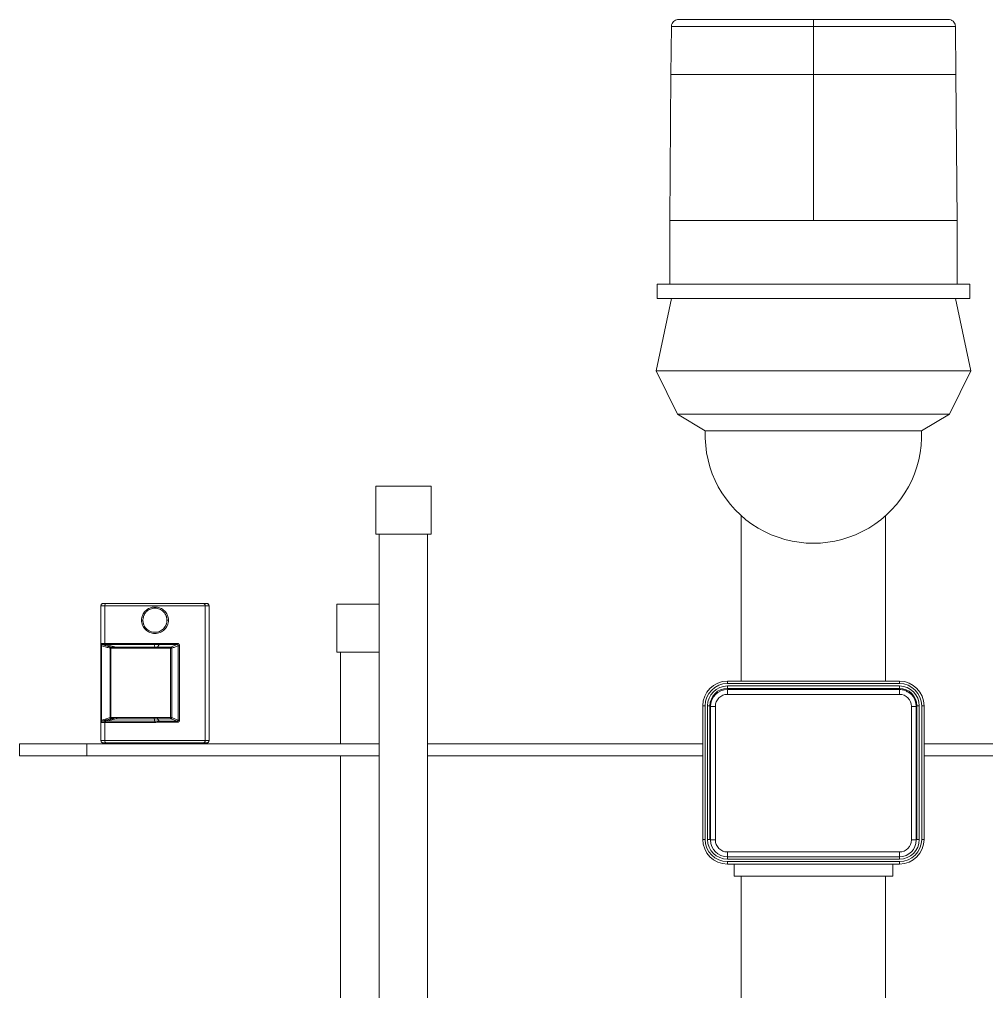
# Model space of a CAD drawing. Header units: millimetres. Extents: x 744 to 5705, y 930 to 4879.
# Drawn here: x 4649.2 to 5051.1, y 4475.2 to 4879.2 of the extents above; entities that cross this region are included whole.
import ezdxf

# ---------------------------------------------------------------- set-up
doc = ezdxf.new("R2010")
doc.units = ezdxf.units.MM
doc.header["$MEASUREMENT"] = 0

msp = doc.modelspace()

# ---------------------------------------------------------------- linework, layer by layer
at = {"color": 7, "linetype": 'Continuous', "lineweight": 15, "true_color": 0xffffff}
for p, q in [((4979.15, 4879.19), (4923.13, 4879.19)), ((4923.13, 4879.19), (4979.15, 4879.19)), ((4979.15, 4879.19), (4979.15, 4876.22)), ((5035.18, 4879.19), (4979.15, 4879.19)), ((4979.15, 4879.19), (4979.15, 4876.22)), ((4920.13, 4876.22), (4919.95, 4856.34)), ((4920.13, 4876.22), (4979.15, 4876.22)), ((5038.18, 4876.22), (4979.15, 4876.22)), ((4979.15, 4876.22), (4979.15, 4856.34)), ((5038.36, 4856.34), (5038.18, 4876.22)), ((4919.95, 4856.34), (4919.4, 4795.69)), ((4979.15, 4856.34), (4919.95, 4856.34)), ((4979.15, 4856.34), (5038.36, 4856.34)), ((4979.15, 4795.69), (4979.15, 4856.34)), ((5038.9, 4795.69), (5038.36, 4856.34)), ((4919.4, 4795.69), (4919.4, 4769.19)), ((4919.4, 4795.69), (4979.15, 4795.69)), ((4979.15, 4795.69), (5038.9, 4795.69)), ((5038.9, 4769.19), (5038.9, 4795.69)), ((4914.15, 4769.19), (4914.15, 4763.19)), ((4914.15, 4769.19), (5044.15, 4769.19)), ((5044.15, 4763.19), (5044.15, 4769.19)), ((4920.15, 4763.19), (4913.8, 4733.19)), ((4914.15, 4763.19), (5044.15, 4763.19)), ((5044.5, 4733.19), (5038.15, 4763.19)), ((4913.8, 4733.19), (4922.65, 4715.19)), ((4913.8, 4733.19), (5044.5, 4733.19)), ((5035.65, 4715.19), (5044.5, 4733.19)), ((4922.65, 4715.19), (4934.19, 4708.19)), ((4922.65, 4715.19), (5035.65, 4715.19)), ((5024.12, 4708.19), (5035.65, 4715.19)), ((4934.19, 4708.19), (5024.12, 4708.19)), ((4797.22, 4685.28), (4797.22, 4665.28)), ((4808.72, 4685.28), (4797.22, 4685.28)), ((4820.22, 4685.28), (4808.72, 4685.28)), ((4820.22, 4665.28), (4820.22, 4685.28)), ((4949.15, 4672.95), (4949.15, 4604.19)), ((5009.15, 4604.19), (5009.15, 4672.95)), ((4797.22, 4665.28), (4808.72, 4665.28)), ((4798.72, 4665.28), (4798.72, 4167.29)), ((4808.72, 4665.28), (4820.22, 4665.28)), ((4818.72, 4167.29), (4818.72, 4665.28)), ((4682.98, 4619.84), (4682.98, 4635.49)), ((4683.98, 4636.49), (4685.47, 4636.49)), ((4684.63, 4635.49), (4726.32, 4635.49)), ((4684.63, 4619.85), (4684.63, 4635.49)), ((4685.47, 4636.49), (4725.49, 4636.49)), ((4725.49, 4636.49), (4726.98, 4636.49)), ((4726.32, 4635.49), (4726.32, 4579.49)), ((4727.77, 4635.49), (4727.98, 4635.49)), ((4727.98, 4635.49), (4727.98, 4579.49)), ((4781.09, 4636.21), (4781.09, 4616.21)), ((4792.59, 4636.21), (4781.09, 4636.21)), ((4798.72, 4636.21), (4792.59, 4636.21)), ((4711.09, 4629.49), (4710.48, 4629.49)), ((4682.98, 4619.83), (4682.98, 4619.84)), ((4682.98, 4618.89), (4682.98, 4619.66)), ((4682.98, 4588.02), (4682.98, 4618.89)), ((4682.98, 4618.89), (4683.31, 4618.89)), ((4683.31, 4588.02), (4683.31, 4618.89)), ((4683.35, 4619.36), (4687.14, 4618.36)), ((4687.75, 4618.36), (4683.54, 4619.36)), ((4689.41, 4618.35), (4685.03, 4619.37)), ((4705.45, 4619.36), (4705.19, 4618.34)), ((4707.21, 4619.36), (4706.52, 4618.35)), ((4715.09, 4618.88), (4715.68, 4618.88)), ((4715.09, 4618.88), (4715.09, 4588.03)), ((4715.68, 4618.88), (4715.68, 4588.03)), ((4686.89, 4589.02), (4686.89, 4617.89)), ((4687.19, 4589.02), (4687.19, 4617.89)), ((4687.19, 4617.89), (4687.19, 4589.02)), ((4711.98, 4617.87), (4711.98, 4589.04)), ((4711.98, 4589.04), (4711.98, 4617.87)), ((4712.49, 4617.87), (4712.49, 4589.04)), ((4781.09, 4616.21), (4792.59, 4616.21)), ((4782.59, 4616.21), (4782.59, 4578.19)), ((4792.59, 4616.21), (4798.72, 4616.21)), ((4943.4, 4604.19), (4943.4, 4603.19)), ((4943.4, 4604.19), (5014.9, 4604.19)), ((4943.4, 4603.19), (5014.9, 4603.19)), ((4943.4, 4602.19), (4943.4, 4601.19)), ((5014.9, 4602.19), (4943.4, 4602.19)), ((5014.9, 4604.19), (5014.9, 4603.19)), ((5014.9, 4601.19), (5014.9, 4602.19)), ((5014.9, 4601.19), (4943.4, 4601.19)), ((4943.4, 4598.69), (4943.4, 4600.69)), ((4943.4, 4600.69), (5014.9, 4600.69)), ((4943.4, 4598.69), (5014.9, 4598.69)), ((4953.24, 4600.69), (4968.95, 4600.69)), ((5014.9, 4598.69), (5014.9, 4600.69)), ((4933.15, 4538.44), (4933.15, 4593.94)), ((4933.15, 4593.94), (4934.15, 4593.94)), ((4934.15, 4538.44), (4934.15, 4593.94)), ((4935.15, 4593.94), (4935.15, 4538.44)), ((4936.15, 4593.94), (4935.15, 4593.94)), ((4936.15, 4593.94), (4936.15, 4538.44)), ((4938.4, 4593.69), (4936.4, 4593.69)), ((4936.4, 4538.19), (4936.4, 4593.69)), ((4938.4, 4538.19), (4938.4, 4593.69)), ((5021.9, 4593.69), (5019.9, 4593.69)), ((5019.9, 4593.69), (5019.9, 4538.19)), ((5021.9, 4593.69), (5021.9, 4538.19)), ((5022.15, 4593.94), (5023.15, 4593.94)), ((5022.15, 4538.44), (5022.15, 4593.94)), ((5023.15, 4538.44), (5023.15, 4593.94)), ((5024.15, 4593.94), (5024.15, 4538.44)), ((5025.15, 4593.94), (5024.15, 4593.94)), ((5025.15, 4593.94), (5025.15, 4538.44)), ((4682.98, 4587.25), (4682.98, 4588.02)), ((4683.31, 4588.02), (4682.98, 4588.02)), ((4682.98, 4587.07), (4682.98, 4587.08)), ((4682.98, 4579.49), (4682.98, 4587.07)), ((4687.14, 4588.55), (4683.35, 4587.55)), ((4687.75, 4588.56), (4683.54, 4587.55)), ((4684.63, 4579.49), (4684.63, 4587.06)), ((4685.03, 4587.55), (4689.41, 4588.57)), ((4687.89, 4588.56), (4687.75, 4588.56)), ((4705.45, 4587.55), (4705.19, 4588.57)), ((4707.21, 4587.55), (4706.52, 4588.57)), ((4715.68, 4588.03), (4715.09, 4588.03)), ((4649.15, 4578.19), (4649.15, 4573.19)), ((4649.15, 4578.19), (4677.15, 4578.19)), ((4677.15, 4578.19), (4677.15, 4573.19)), ((4677.15, 4578.19), (4798.72, 4578.19)), ((4682.98, 4579.49), (4683.19, 4579.49)), ((4685.47, 4578.49), (4683.98, 4578.49)), ((4726.32, 4579.49), (4684.63, 4579.49)), ((4725.49, 4578.49), (4685.47, 4578.49)), ((4726.98, 4578.49), (4725.49, 4578.49)), ((4818.72, 4578.19), (4933.15, 4578.19)), ((5025.15, 4578.19), (5281.15, 4578.19)), ((4649.15, 4573.19), (4677.15, 4573.19)), ((4677.15, 4573.19), (4798.72, 4573.19)), ((4782.59, 4573.19), (4782.59, 4118.28)), ((4818.72, 4573.19), (4933.15, 4573.19)), ((5025.15, 4573.19), (5281.15, 4573.19)), ((4933.15, 4538.44), (4934.15, 4538.44)), ((4936.15, 4538.44), (4935.15, 4538.44)), ((4938.4, 4538.19), (4936.4, 4538.19)), ((5019.9, 4538.19), (5021.9, 4538.19)), ((5022.15, 4538.44), (5023.15, 4538.44)), ((5025.15, 4538.44), (5024.15, 4538.44)), ((4943.4, 4533.19), (4943.4, 4531.19)), ((5014.9, 4533.19), (4943.4, 4533.19)), ((5014.9, 4533.19), (5014.9, 4531.19)), ((4943.4, 4531.19), (4943.4, 4530.19)), ((5014.9, 4531.19), (4943.4, 4531.19)), ((4943.4, 4530.19), (5014.9, 4530.19)), ((4943.4, 4529.19), (4943.4, 4528.19)), ((5014.9, 4529.19), (4943.4, 4529.19)), ((5014.9, 4531.19), (5014.9, 4530.19)), ((5014.9, 4528.19), (5014.9, 4529.19)), ((5014.9, 4528.19), (4943.4, 4528.19)), ((4946.15, 4528.19), (4946.15, 4523.19)), ((5012.15, 4523.19), (5012.15, 4528.19)), ((4946.15, 4523.19), (5012.15, 4523.19)), ((4949.15, 4523.19), (4949.15, 4171.18)), ((5009.15, 4171.82), (5009.15, 4523.19))]:
    msp.add_line(p, q, dxfattribs=at)
at = {"color": 8, "linetype": 'Continuous', "lineweight": 15, "true_color": 0x808080}
for p, q in [((4726.32, 4635.49), (4727.77, 4635.49)), ((4683.19, 4579.49), (4684.63, 4579.49))]:
    msp.add_line(p, q, dxfattribs=at)
at = {"color": 7, "linetype": 'Continuous', "lineweight": 15, "true_color": 0xffffff}
for points in [[(4683.98, 4636.49), (4683.78, 4636.47), (4683.62, 4636.42)], [(4726.98, 4636.49), (4727.17, 4636.47), (4727.34, 4636.42)], [(4712.49, 4617.87), (4712.44, 4617.87), (4712.39, 4617.87), (4712.33, 4617.87), (4712.26, 4617.87), (4712.19, 4617.87), (4712.12, 4617.87), (4712.05, 4617.87), (4711.98, 4617.87)], [(4711.98, 4589.04), (4712.05, 4589.04), (4712.12, 4589.04), (4712.19, 4589.04), (4712.26, 4589.04), (4712.33, 4589.04), (4712.39, 4589.04), (4712.44, 4589.04), (4712.49, 4589.04)], [(4683.98, 4578.49), (4683.78, 4578.51), (4683.62, 4578.55)], [(4727.34, 4578.55), (4727.17, 4578.51), (4726.98, 4578.49)]]:
    msp.add_lwpolyline(points, dxfattribs=at)
for centre, radius, start, end in [((4979.15, 4706.49), 45, 177.835, 2.165), ((4683.98, 4635.49), 1, 131.1998, 180), ((4685.56, 4635.56), 0.929, 95.6175, 184.6861), ((4725.4, 4635.56), 0.929, 355.3139, 84.3825), ((4726.98, 4635.49), 1, 0, 48.8002), ((4683.67, 4619.85), 0.499, 179.6704, 255.4816), ((4686.97, 4617.9), 0.495, 358.3908, 69.6692), ((4689.21, 4617.9), 0.492, 355.8401, 65.8664), ((4701.67, 4617.94), 3.55, 358.6782, 6.5254), ((4912.97, 4619.64), 207.52, 179.9421, 180.0761), ((4775.3, 4618.03), 68.78, 179.7369, 180.1409), ((4704.37, 4619.76), 2.87, 351.9528, 1.6599), ((4943.4, 4593.94), 10.25, 90, 180), ((4943.4, 4593.94), 9.25, 90, 180), ((4943.4, 4593.94), 8.25, 90, 180), ((5014.9, 4593.94), 10.25, 0, 90), ((5014.9, 4593.94), 9.25, 0, 90), ((5014.9, 4593.94), 8.25, 0, 90), ((4943.4, 4593.94), 7.25, 90, 180), ((4943.4, 4593.69), 7, 90, 180), ((4943.4, 4593.69), 5, 90, 180), ((5014.9, 4593.94), 7.25, 0, 90), ((5014.9, 4593.69), 7, 0, 90), ((5014.9, 4593.69), 5, 360, 90), ((4683.67, 4587.07), 0.499, 104.5182, 180.3298), ((4686.97, 4589.02), 0.495, 290.3308, 1.6092), ((4689.21, 4589.02), 0.492, 294.1336, 4.1599), ((4701.67, 4588.97), 3.55, 353.4746, 1.3218), ((4912.97, 4587.27), 207.52, 179.9239, 180.0579), ((4775.3, 4588.88), 68.78, 179.8591, 180.2631), ((4704.37, 4587.15), 2.87, 358.3401, 8.0472), ((4683.98, 4579.49), 1, 180, 228.8002), ((4685.56, 4579.41), 0.929, 175.3139, 264.3825), ((4725.4, 4579.41), 0.929, 275.6175, 4.6861), ((4726.98, 4579.49), 1, 310.4123, 0), ((4943.4, 4538.44), 10.25, 180, 270), ((4943.4, 4538.44), 9.25, 180, 270), ((4943.4, 4538.44), 8.25, 180, 270), ((4943.4, 4538.19), 7, 180, 270), ((4943.4, 4538.19), 5, 180, 270), ((5014.9, 4538.44), 9.25, 270, 0), ((5014.9, 4538.44), 10.25, 270, 0), ((5014.9, 4538.44), 8.25, 270, 0), ((5014.9, 4538.19), 5, 270, 0), ((5014.9, 4538.19), 7, 270, 0)]:
    msp.add_arc(centre, radius, start, end, dxfattribs=at)
for points, knots in [([(4923.13, 4879.19), (4922.83, 4879.17), (4922.21, 4879.12), (4921.35, 4878.68), (4920.62, 4877.95), (4920.18, 4877.08), (4920.17, 4876.46), (4920.16, 4876.22)], [0, 0, 0, 0, 0.1904541, 0.3957208, 0.6064234, 0.8465365, 1, 1, 1, 1]), ([(4979.15, 4879.19), (4981.43, 4879.19), (4986.06, 4879.19), (4992.99, 4879.19), (4999.33, 4879.19), (5004.97, 4879.19), (5009.9, 4879.19), (5014.54, 4879.19), (5018.84, 4879.19), (5022.72, 4879.19), (5026.11, 4879.19), (5028.99, 4879.19), (5031.55, 4879.19), (5033.62, 4879.19), (5034.83, 4879.19), (5035.32, 4879.19), (5035.18, 4879.19), (5035.18, 4879.19)], [0, 0, 0, 0, 0.077631, 0.157663, 0.23995, 0.304274, 0.368605, 0.434298, 0.499997, 0.56569, 0.631389, 0.695714, 0.760044, 0.842325, 0.922362, 0.999994, 1, 1, 1, 1]), ([(5038.15, 4876.26), (5038.15, 4876.43), (5038.15, 4876.92), (5037.83, 4877.69), (5037.2, 4878.5), (5036.27, 4879.08), (5035.53, 4879.16), (5035.18, 4879.19)], [0, 0, 0, 0, 0.111163, 0.313771, 0.525628, 0.772057, 1, 1, 1, 1]), ([(4683.62, 4636.42), (4683.53, 4636.37), (4683.34, 4636.28), (4683.15, 4636.04), (4683.06, 4635.77), (4683.08, 4635.58), (4683.09, 4635.49)], [0, 0, 0, 0, 0.247971, 0.501148, 0.753529, 1, 1, 1, 1]), ([(4711.09, 4629.49), (4711.09, 4630.22), (4710.94, 4630.94), (4710.38, 4632.27), (4709.96, 4632.88), (4708.93, 4633.89), (4708.31, 4634.3), (4706.95, 4634.85), (4706.22, 4634.99), (4704.74, 4634.99), (4704, 4634.85), (4702.65, 4634.3), (4702.03, 4633.89), (4700.99, 4632.88), (4700.58, 4632.27), (4700.01, 4630.94), (4699.87, 4630.22), (4699.87, 4629.49)], [0, 0, 0, 0, 0.125, 0.125, 0.25, 0.25, 0.375, 0.375, 0.5, 0.5, 0.625, 0.625, 0.75, 0.75, 0.875, 0.875, 1, 1, 1, 1]), ([(4710.48, 4629.49), (4710.48, 4629.56), (4710.48, 4629.7), (4710.46, 4629.91), (4710.44, 4630.12), (4710.41, 4630.34), (4710.37, 4630.55), (4710.31, 4630.77), (4710.25, 4630.98), (4710.18, 4631.2), (4710.07, 4631.48), (4709.9, 4631.85), (4709.66, 4632.25), (4709.37, 4632.65), (4708.93, 4633.14), (4708.28, 4633.68), (4707.4, 4634.15), (4706.45, 4634.43), (4705.48, 4634.52), (4704.5, 4634.43), (4703.56, 4634.15), (4702.68, 4633.68), (4702.02, 4633.14), (4701.59, 4632.65), (4701.3, 4632.25), (4701.06, 4631.85), (4700.86, 4631.43), (4700.71, 4631.03), (4700.61, 4630.64), (4700.53, 4630.25), (4700.49, 4629.87), (4700.48, 4629.62), (4700.48, 4629.49)], [0, 0, 0, 0, 0.013157, 0.026495, 0.040016, 0.053721, 0.067612, 0.08169, 0.095956, 0.110412, 0.125058, 0.15468, 0.18761, 0.213306, 0.250183, 0.312682, 0.375157, 0.439291, 0.500014, 0.560708, 0.62487, 0.687343, 0.749843, 0.786439, 0.812418, 0.845445, 0.874966, 0.901155, 0.926745, 0.951744, 0.976159, 1, 1, 1, 1]), ([(4727.87, 4635.49), (4727.88, 4635.58), (4727.9, 4635.77), (4727.8, 4636.04), (4727.61, 4636.28), (4727.43, 4636.37), (4727.34, 4636.42)], [0, 0, 0, 0, 0.246471, 0.498852, 0.752029, 1, 1, 1, 1]), ([(4699.87, 4629.49), (4699.93, 4629.49), (4700, 4629.49), (4700.15, 4629.49), (4700.23, 4629.49), (4700.35, 4629.49), (4700.4, 4629.49), (4700.46, 4629.49), (4700.48, 4629.49), (4700.48, 4629.49)], [0, 0, 0, 0, 0.25, 0.25, 0.5, 0.5, 0.75, 0.75, 1, 1, 1, 1]), ([(4699.87, 4629.49), (4699.87, 4628.77), (4700.01, 4628.05), (4700.58, 4626.72), (4700.99, 4626.11), (4702.03, 4625.1), (4702.65, 4624.69), (4704, 4624.14), (4704.74, 4623.99), (4706.22, 4623.99), (4706.95, 4624.14), (4708.31, 4624.69), (4708.93, 4625.1), (4709.96, 4626.11), (4710.38, 4626.72), (4710.94, 4628.05), (4711.09, 4628.77), (4711.09, 4629.49)], [0, 0, 0, 0, 0.125, 0.125, 0.25, 0.25, 0.375, 0.375, 0.5, 0.5, 0.625, 0.625, 0.75, 0.75, 0.875, 0.875, 1, 1, 1, 1]), ([(4700.48, 4629.49), (4700.48, 4629.42), (4700.48, 4629.29), (4700.49, 4629.08), (4700.52, 4628.86), (4700.55, 4628.65), (4700.59, 4628.43), (4700.64, 4628.22), (4700.7, 4628), (4700.78, 4627.79), (4700.89, 4627.5), (4701.06, 4627.14), (4701.3, 4626.74), (4701.59, 4626.34), (4702.02, 4625.85), (4702.68, 4625.31), (4703.56, 4624.84), (4704.5, 4624.56), (4705.48, 4624.46), (4706.45, 4624.56), (4707.4, 4624.84), (4708.28, 4625.31), (4709.04, 4625.94), (4709.56, 4626.58), (4709.9, 4627.14), (4710.11, 4627.58), (4710.27, 4628.04), (4710.38, 4628.46), (4710.44, 4628.84), (4710.47, 4629.17), (4710.48, 4629.38), (4710.48, 4629.49)], [0, 0, 0, 0, 0.013171, 0.02652, 0.040049, 0.053759, 0.067652, 0.081728, 0.09599, 0.110438, 0.125074, 0.154583, 0.187624, 0.21353, 0.250203, 0.312707, 0.375187, 0.43933, 0.500051, 0.560754, 0.624916, 0.687394, 0.749898, 0.812405, 0.84544, 0.874956, 0.90689, 0.937487, 0.958466, 0.979302, 1, 1, 1, 1]), ([(4682.98, 4619.84), (4682.98, 4619.84), (4682.98, 4619.84), (4683, 4619.84), (4683.03, 4619.85), (4683.06, 4619.85), (4683.11, 4619.85), (4683.15, 4619.85), (4683.17, 4619.85)], [0, 0, 0, 0, 0.160637, 0.323686, 0.489146, 0.657019, 0.827303, 1, 1, 1, 1]), ([(4683.35, 4619.36), (4683.25, 4619.38), (4683.15, 4619.45), (4683.01, 4619.63), (4682.98, 4619.74), (4682.98, 4619.84)], [0, 0, 0, 0, 0.5, 0.5, 1, 1, 1, 1]), ([(4683.35, 4619.36), (4683.33, 4619.37), (4683.29, 4619.38), (4683.22, 4619.41), (4683.16, 4619.45), (4683.11, 4619.5), (4683.06, 4619.56), (4683.02, 4619.63), (4683, 4619.7), (4682.98, 4619.77), (4682.98, 4619.82), (4682.98, 4619.84)], [0, 0, 0, 0, 0.101759, 0.208234, 0.318656, 0.432033, 0.547195, 0.662854, 0.777691, 0.890447, 1, 1, 1, 1]), ([(4682.98, 4619.83), (4682.98, 4619.73), (4683.01, 4619.62), (4683.15, 4619.44), (4683.24, 4619.38), (4683.34, 4619.35)], [0, 0, 0, 0, 0.5, 0.5, 1, 1, 1, 1]), ([(4683.17, 4619.85), (4683.19, 4619.85), (4683.23, 4619.85), (4683.31, 4619.85), (4683.4, 4619.85), (4683.5, 4619.85), (4683.61, 4619.85), (4683.73, 4619.85), (4683.85, 4619.85), (4683.99, 4619.85), (4684.14, 4619.85), (4684.29, 4619.85), (4684.46, 4619.85), (4684.57, 4619.85), (4684.63, 4619.85)], [0, 0, 0, 0, 0.083826, 0.167563, 0.25121, 0.334767, 0.418235, 0.501613, 0.584901, 0.6681, 0.751209, 0.834229, 0.917159, 1, 1, 1, 1]), ([(4683.34, 4619.35), (4683.33, 4619.35), (4683.32, 4619.36), (4683.31, 4619.35), (4683.29, 4619.33), (4683.28, 4619.3), (4683.27, 4619.22), (4683.27, 4619.12), (4683.29, 4618.99), (4683.3, 4618.93), (4683.31, 4618.89)], [0, 0, 0, 0, 0.097423, 0.186052, 0.265163, 0.39262, 0.511131, 0.748648, 0.86795, 1, 1, 1, 1]), ([(4686.89, 4617.89), (4686.35, 4618.04), (4685.15, 4618.37), (4683.96, 4618.71), (4683.31, 4618.89)], [0, 0, 0, 0, 0.451584, 1, 1, 1, 1]), ([(4685.03, 4619.37), (4684.93, 4619.39), (4684.83, 4619.45), (4684.69, 4619.63), (4684.64, 4619.75), (4684.63, 4619.85)], [0, 0, 0, 0, 0.5, 0.5, 1, 1, 1, 1]), ([(4684.95, 4619.37), (4684.87, 4619.39), (4684.78, 4619.45), (4684.66, 4619.63), (4684.63, 4619.75), (4684.63, 4619.85)], [0, 0, 0, 0, 0.5, 0.5, 1, 1, 1, 1]), ([(4684.71, 4619.85), (4684.79, 4619.85), (4684.97, 4619.85), (4685.24, 4619.85), (4685.52, 4619.85), (4685.81, 4619.85), (4686.1, 4619.85), (4686.4, 4619.85), (4686.7, 4619.85), (4687.01, 4619.85), (4687.33, 4619.85), (4687.65, 4619.85), (4687.98, 4619.85), (4688.32, 4619.85), (4688.66, 4619.85), (4689.01, 4619.85), (4689.36, 4619.85), (4689.72, 4619.85), (4690.08, 4619.85), (4690.45, 4619.85), (4690.83, 4619.85), (4691.21, 4619.85), (4691.59, 4619.85), (4691.98, 4619.85), (4692.37, 4619.85), (4692.76, 4619.85), (4693.17, 4619.85), (4693.57, 4619.85), (4693.98, 4619.85), (4694.39, 4619.85), (4694.81, 4619.85), (4695.23, 4619.85), (4695.65, 4619.85), (4696.07, 4619.85), (4696.5, 4619.85), (4696.93, 4619.85), (4697.37, 4619.85), (4697.8, 4619.85), (4698.24, 4619.85), (4698.68, 4619.85), (4699.13, 4619.85), (4699.57, 4619.85), (4700.02, 4619.85), (4700.46, 4619.85), (4700.91, 4619.85), (4701.37, 4619.85), (4701.82, 4619.85), (4702.27, 4619.85), (4702.72, 4619.85), (4703.18, 4619.85), (4703.63, 4619.85), (4704.09, 4619.85), (4704.54, 4619.85), (4705, 4619.85), (4705.3, 4619.85), (4705.45, 4619.85)], [0, 0, 0, 0, 0.019156, 0.0383, 0.057434, 0.076556, 0.095667, 0.114768, 0.133857, 0.152935, 0.172002, 0.191058, 0.210103, 0.229137, 0.24816, 0.267172, 0.286172, 0.305162, 0.32414, 0.343108, 0.362064, 0.38101, 0.399944, 0.418867, 0.437779, 0.456681, 0.475571, 0.49445, 0.513318, 0.532174, 0.55102, 0.569855, 0.588679, 0.607491, 0.626293, 0.645083, 0.663863, 0.682631, 0.701388, 0.720134, 0.73887, 0.757594, 0.776307, 0.795009, 0.8137, 0.832379, 0.851048, 0.869706, 0.888353, 0.906988, 0.925613, 0.944226, 0.962828, 0.98142, 1, 1, 1, 1]), ([(4684.71, 4619.85), (4684.71, 4619.75), (4684.74, 4619.63), (4684.86, 4619.45), (4684.94, 4619.39), (4685.03, 4619.37)], [0, 0, 0, 0, 0.5, 0.5, 1, 1, 1, 1]), ([(4685.03, 4619.37), (4685.12, 4619.37), (4685.3, 4619.37), (4685.58, 4619.37), (4685.86, 4619.37), (4686.15, 4619.37), (4686.43, 4619.37), (4686.72, 4619.37), (4687.01, 4619.37), (4687.29, 4619.37), (4687.58, 4619.37), (4687.87, 4619.37), (4688.15, 4619.37), (4688.44, 4619.37), (4688.72, 4619.37), (4689, 4619.37), (4689.28, 4619.37), (4689.55, 4619.37), (4689.82, 4619.37), (4690.09, 4619.37), (4690.36, 4619.37), (4690.62, 4619.37), (4690.87, 4619.37), (4691.13, 4619.37), (4691.37, 4619.37), (4691.62, 4619.37), (4691.85, 4619.37), (4692.09, 4619.37), (4692.31, 4619.37), (4692.53, 4619.37), (4692.75, 4619.37), (4692.96, 4619.37), (4693.16, 4619.37), (4693.36, 4619.37), (4693.55, 4619.37), (4693.73, 4619.37), (4694.13, 4619.37), (4694.73, 4619.37), (4695.57, 4619.37), (4696.43, 4619.37), (4697.29, 4619.37), (4698.17, 4619.37), (4699.06, 4619.37), (4699.95, 4619.37), (4700.86, 4619.36), (4701.77, 4619.36), (4702.69, 4619.36), (4703.61, 4619.36), (4704.53, 4619.36), (4705.15, 4619.36), (4705.45, 4619.36)], [0, 0, 0, 0, 0.0203259, 0.0402997, 0.0599214, 0.0791911, 0.0981087, 0.1166742, 0.1348876, 0.1527489, 0.170258, 0.187415, 0.2042199, 0.2206726, 0.2367733, 0.2525219, 0.2679185, 0.2829631, 0.2976558, 0.3119966, 0.3259853, 0.3396221, 0.3529069, 0.3658398, 0.3784205, 0.3906493, 0.402526, 0.4140507, 0.4252233, 0.4360439, 0.4465124, 0.4566289, 0.4663933, 0.4758058, 0.4848662, 0.4935746, 0.5019309, 0.5402405, 0.5785508, 0.6168621, 0.6551738, 0.6934858, 0.7317978, 0.77011, 0.8084229, 0.8467369, 0.8850517, 0.9233672, 0.9616833, 1, 1, 1, 1]), ([(4687.19, 4617.89), (4687.19, 4617.91), (4687.19, 4617.95), (4687.18, 4618.01), (4687.16, 4618.07), (4687.13, 4618.13), (4687.09, 4618.2), (4687.01, 4618.3), (4686.91, 4618.34), (4686.86, 4618.36)], [0, 0, 0, 0, 0.094764, 0.192596, 0.293193, 0.396139, 0.500926, 0.714907, 1, 1, 1, 1]), ([(4686.89, 4617.89), (4686.91, 4617.99), (4686.93, 4618.11), (4686.92, 4618.29), (4686.89, 4618.35), (4686.86, 4618.36)], [0, 0, 0, 0, 0.5, 0.5, 1, 1, 1, 1]), ([(4688.06, 4617.87), (4688.06, 4617.98), (4688.03, 4618.09), (4687.92, 4618.27), (4687.84, 4618.33), (4687.75, 4618.36)], [0, 0, 0, 0, 0.5, 0.5, 1, 1, 1, 1]), ([(4687.89, 4618.35), (4687.92, 4618.35), (4688, 4618.35), (4688.21, 4618.35), (4688.54, 4618.35), (4688.96, 4618.35), (4689.26, 4618.35), (4689.41, 4618.35)], [0, 0, 0, 0, 0.054907, 0.172968, 0.448544, 0.716617, 1, 1, 1, 1]), ([(4687.89, 4618.35), (4687.97, 4618.33), (4688.06, 4618.26), (4688.17, 4618.09), (4688.2, 4617.97), (4688.2, 4617.87)], [0, 0, 0, 0, 0.5, 0.5, 1, 1, 1, 1]), ([(4689.41, 4618.35), (4689.51, 4618.35), (4689.7, 4618.34), (4690, 4618.34), (4690.31, 4618.34), (4690.62, 4618.34), (4690.94, 4618.34), (4691.27, 4618.34), (4691.61, 4618.34), (4691.95, 4618.34), (4692.3, 4618.34), (4692.75, 4618.34), (4693.47, 4618.34), (4694.5, 4618.34), (4695.57, 4618.34), (4696.51, 4618.34), (4697.31, 4618.34), (4698.16, 4618.34), (4699.03, 4618.34), (4699.9, 4618.34), (4700.78, 4618.34), (4701.66, 4618.34), (4702.54, 4618.34), (4703.43, 4618.34), (4704.31, 4618.34), (4704.9, 4618.34), (4705.19, 4618.34)], [0, 0, 0, 0, 0.024702, 0.049484, 0.07434, 0.099266, 0.124256, 0.149306, 0.174411, 0.199564, 0.224762, 0.249998, 0.294245, 0.375002, 0.45568, 0.499997, 0.551041, 0.601961, 0.652715, 0.703262, 0.753559, 0.803569, 0.853254, 0.902577, 0.951503, 1, 1, 1, 1]), ([(4706.52, 4618.35), (4706.68, 4618.35), (4707.01, 4618.35), (4707.49, 4618.35), (4707.97, 4618.35), (4708.45, 4618.35), (4708.92, 4618.35), (4709.39, 4618.35), (4709.85, 4618.35), (4710.31, 4618.35), (4710.76, 4618.35), (4711.2, 4618.35), (4711.64, 4618.35), (4711.93, 4618.35), (4712.07, 4618.35)], [0, 0, 0, 0, 0.086913, 0.173272, 0.259046, 0.344206, 0.428721, 0.512563, 0.595704, 0.678118, 0.759779, 0.840662, 0.920743, 1, 1, 1, 1]), ([(4707.21, 4619.36), (4707.37, 4619.36), (4707.67, 4619.36), (4708.13, 4619.36), (4708.59, 4619.36), (4709.05, 4619.36), (4709.51, 4619.36), (4709.96, 4619.36), (4710.41, 4619.36), (4711.04, 4619.36), (4711.83, 4619.36), (4712.78, 4619.36), (4713.72, 4619.36), (4714.33, 4619.36), (4714.64, 4619.36)], [0, 0, 0, 0, 0.06037, 0.12074, 0.18111, 0.24148, 0.301852, 0.362225, 0.4226, 0.482976, 0.612224, 0.741478, 0.870736, 1, 1, 1, 1]), ([(4707.24, 4619.85), (4707.4, 4619.85), (4707.73, 4619.85), (4708.22, 4619.85), (4708.71, 4619.85), (4709.19, 4619.85), (4709.68, 4619.85), (4710.16, 4619.85), (4710.63, 4619.85), (4711.11, 4619.84), (4711.58, 4619.84), (4712.05, 4619.84), (4712.51, 4619.84), (4712.97, 4619.84), (4713.43, 4619.84), (4713.88, 4619.84), (4714.33, 4619.84), (4714.63, 4619.84), (4714.78, 4619.84)], [0, 0, 0, 0, 0.063441, 0.126757, 0.189947, 0.253011, 0.315951, 0.378764, 0.441452, 0.504015, 0.566452, 0.628764, 0.690951, 0.753011, 0.814947, 0.876757, 0.938441, 1, 1, 1, 1]), ([(4711.98, 4617.87), (4711.98, 4617.97), (4711.99, 4618.08), (4712.02, 4618.26), (4712.05, 4618.32), (4712.07, 4618.35)], [0, 0, 0, 0, 0.5, 0.5, 1, 1, 1, 1]), ([(4712.07, 4618.35), (4712.47, 4618.51), (4713.33, 4618.84), (4714.18, 4619.18), (4714.64, 4619.36)], [0, 0, 0, 0, 0.464856, 1, 1, 1, 1]), ([(4712.07, 4618.35), (4712.12, 4618.35), (4712.16, 4618.33), (4712.26, 4618.28), (4712.3, 4618.24), (4712.38, 4618.15), (4712.42, 4618.09), (4712.47, 4617.98), (4712.48, 4617.92), (4712.49, 4617.87)], [0, 0, 0, 0, 0.25, 0.25, 0.5, 0.5, 0.75, 0.75, 1, 1, 1, 1]), ([(4715.09, 4618.88), (4714.63, 4618.7), (4713.76, 4618.36), (4712.89, 4618.03), (4712.49, 4617.87)], [0, 0, 0, 0, 0.537376, 1, 1, 1, 1]), ([(4714.78, 4619.84), (4714.78, 4619.74), (4714.76, 4619.63), (4714.71, 4619.45), (4714.67, 4619.38), (4714.64, 4619.36)], [0, 0, 0, 0, 0.5, 0.5, 1, 1, 1, 1]), ([(4715.09, 4618.88), (4715.1, 4618.91), (4715.1, 4618.95), (4715.1, 4619.02), (4715.08, 4619.09), (4715.05, 4619.17), (4714.98, 4619.26), (4714.87, 4619.33), (4714.74, 4619.36), (4714.67, 4619.36), (4714.64, 4619.36)], [0, 0, 0, 0, 0.0908322, 0.1755773, 0.253578, 0.3769123, 0.4956026, 0.7386403, 0.8608383, 1, 1, 1, 1]), ([(4714.78, 4619.84), (4714.81, 4619.84), (4714.87, 4619.84), (4714.96, 4619.83), (4715.04, 4619.8), (4715.15, 4619.76), (4715.29, 4619.69), (4715.42, 4619.57), (4715.54, 4619.42), (4715.61, 4619.28), (4715.64, 4619.16), (4715.66, 4619.07), (4715.68, 4618.98), (4715.68, 4618.92), (4715.68, 4618.88)], [0, 0, 0, 0, 0.0641904, 0.127301, 0.1898723, 0.2524588, 0.3785025, 0.5032904, 0.6276071, 0.752166, 0.8139311, 0.8761636, 0.9379357, 1, 1, 1, 1]), ([(4689.7, 4617.86), (4689.43, 4617.86), (4688.91, 4617.86), (4688.43, 4617.87), (4688.2, 4617.87)], [0.187766, 0.187766, 0.187766, 0.187766, 1.474746, 2.760094, 2.760094, 2.760094, 2.760094]), ([(4689.7, 4617.86), (4689.6, 4617.86), (4689.41, 4617.86), (4689.14, 4617.86), (4688.88, 4617.86), (4688.64, 4617.87), (4688.41, 4617.87), (4688.27, 4617.87), (4688.2, 4617.87)], [0, 0, 0, 0, 0.180375, 0.355232, 0.524593, 0.688487, 0.846944, 1, 1, 1, 1]), ([(4689.7, 4617.86), (4691.46, 4617.86), (4696.15, 4617.85), (4702.01, 4617.86), (4705.21, 4617.86)], [-0.187711, -0.187711, -0.187711, -0.187711, 8.219354, 18.066059, 18.066059, 18.066059, 18.066059]), ([(4705.21, 4617.86), (4705.07, 4617.86), (4704.78, 4617.86), (4704.34, 4617.86), (4703.9, 4617.86), (4703.46, 4617.86), (4703.02, 4617.86), (4702.58, 4617.86), (4702.14, 4617.86), (4701.71, 4617.86), (4701.27, 4617.86), (4700.84, 4617.86), (4700.4, 4617.86), (4699.97, 4617.86), (4699.54, 4617.85), (4699.11, 4617.85), (4698.69, 4617.85), (4698.27, 4617.85), (4697.85, 4617.85), (4697.44, 4617.85), (4697.03, 4617.85), (4696.62, 4617.85), (4696.22, 4617.85), (4695.82, 4617.85), (4695.43, 4617.85), (4695.04, 4617.85), (4694.66, 4617.86), (4694.28, 4617.86), (4693.91, 4617.86), (4693.55, 4617.86), (4693.19, 4617.86), (4692.84, 4617.86), (4692.49, 4617.86), (4692.15, 4617.86), (4691.82, 4617.86), (4691.49, 4617.86), (4691.18, 4617.86), (4690.87, 4617.86), (4690.56, 4617.86), (4690.27, 4617.86), (4689.98, 4617.86), (4689.79, 4617.86), (4689.7, 4617.86)], [0, 0, 0, 0, 0.024553, 0.049193, 0.073916, 0.098717, 0.123592, 0.148536, 0.173544, 0.19861, 0.223731, 0.248899, 0.274111, 0.299361, 0.324643, 0.349953, 0.375285, 0.400633, 0.425993, 0.451358, 0.476723, 0.502082, 0.527431, 0.552763, 0.578074, 0.603358, 0.628609, 0.653822, 0.678992, 0.704114, 0.729182, 0.754191, 0.779137, 0.804015, 0.828818, 0.853544, 0.878187, 0.902742, 0.927205, 0.951572, 0.975838, 1, 1, 1, 1]), ([(5014.9, 4600.69), (5015.63, 4600.65), (5016.78, 4600.59), (5017.76, 4600.01), (5018.13, 4599.8)], [0, 0, 0, 0, 0.629047, 1, 1, 1, 1]), ([(4682.98, 4587.08), (4682.98, 4587.18), (4683.01, 4587.29), (4683.15, 4587.47), (4683.24, 4587.53), (4683.34, 4587.56)], [0, 0, 0, 0, 0.5, 0.5, 1, 1, 1, 1]), ([(4683.35, 4587.55), (4683.25, 4587.53), (4683.15, 4587.47), (4683.01, 4587.29), (4682.98, 4587.17), (4682.98, 4587.07)], [0, 0, 0, 0, 0.5, 0.5, 1, 1, 1, 1]), ([(4683.35, 4587.55), (4683.25, 4587.53), (4683.15, 4587.47), (4683.01, 4587.29), (4682.98, 4587.17), (4682.98, 4587.07)], [0, 0, 0, 0, 0.5, 0.5, 1, 1, 1, 1]), ([(4683.17, 4587.06), (4683.15, 4587.06), (4683.11, 4587.07), (4683.06, 4587.07), (4683.03, 4587.07), (4683, 4587.07), (4682.98, 4587.07), (4682.98, 4587.07), (4682.98, 4587.07)], [0, 0, 0, 0, 0.172698, 0.342984, 0.510857, 0.676317, 0.839365, 1, 1, 1, 1]), ([(4684.63, 4587.06), (4684.57, 4587.06), (4684.46, 4587.06), (4684.29, 4587.06), (4684.14, 4587.06), (4683.99, 4587.06), (4683.85, 4587.06), (4683.73, 4587.06), (4683.61, 4587.06), (4683.5, 4587.06), (4683.4, 4587.06), (4683.31, 4587.06), (4683.23, 4587.06), (4683.19, 4587.06), (4683.17, 4587.06)], [0, 0, 0, 0, 0.082841, 0.165771, 0.248791, 0.3319, 0.415099, 0.498387, 0.581765, 0.665233, 0.74879, 0.832437, 0.916174, 1, 1, 1, 1]), ([(4683.31, 4588.02), (4683.3, 4588), (4683.29, 4587.95), (4683.28, 4587.89), (4683.27, 4587.79), (4683.27, 4587.69), (4683.28, 4587.62), (4683.29, 4587.58), (4683.31, 4587.56), (4683.33, 4587.56), (4683.34, 4587.56)], [0, 0, 0, 0, 0.0894575, 0.1734249, 0.2516094, 0.4891099, 0.6075649, 0.7350612, 0.8571999, 1, 1, 1, 1]), ([(4683.31, 4588.02), (4683.96, 4588.21), (4685.15, 4588.54), (4686.35, 4588.87), (4686.89, 4589.02)], [0, 0, 0, 0, 0.548416, 1, 1, 1, 1]), ([(4684.63, 4587.06), (4684.64, 4587.17), (4684.69, 4587.28), (4684.83, 4587.46), (4684.93, 4587.52), (4685.03, 4587.55)], [0, 0, 0, 0, 0.5, 0.5, 1, 1, 1, 1]), ([(4684.95, 4587.55), (4684.87, 4587.52), (4684.78, 4587.46), (4684.66, 4587.28), (4684.63, 4587.17), (4684.63, 4587.06)], [0, 0, 0, 0, 0.5, 0.5, 1, 1, 1, 1]), ([(4684.71, 4587.06), (4684.71, 4587.17), (4684.74, 4587.28), (4684.86, 4587.46), (4684.94, 4587.52), (4685.03, 4587.55)], [0, 0, 0, 0, 0.5, 0.5, 1, 1, 1, 1]), ([(4705.45, 4587.06), (4705.3, 4587.06), (4705, 4587.06), (4704.54, 4587.06), (4704.09, 4587.06), (4703.63, 4587.06), (4703.18, 4587.06), (4702.72, 4587.06), (4702.27, 4587.06), (4701.82, 4587.06), (4701.37, 4587.06), (4700.91, 4587.06), (4700.46, 4587.06), (4700.02, 4587.06), (4699.57, 4587.06), (4699.13, 4587.06), (4698.68, 4587.06), (4698.24, 4587.06), (4697.8, 4587.06), (4697.37, 4587.06), (4696.93, 4587.06), (4696.5, 4587.06), (4696.07, 4587.06), (4695.65, 4587.06), (4695.23, 4587.06), (4694.81, 4587.06), (4694.39, 4587.06), (4693.98, 4587.06), (4693.57, 4587.06), (4693.17, 4587.06), (4692.76, 4587.06), (4692.37, 4587.06), (4691.98, 4587.06), (4691.59, 4587.06), (4691.21, 4587.06), (4690.83, 4587.06), (4690.45, 4587.06), (4690.08, 4587.06), (4689.72, 4587.06), (4689.36, 4587.06), (4689.01, 4587.06), (4688.66, 4587.06), (4688.32, 4587.06), (4687.98, 4587.06), (4687.65, 4587.06), (4687.33, 4587.06), (4687.01, 4587.06), (4686.7, 4587.06), (4686.4, 4587.06), (4686.1, 4587.06), (4685.81, 4587.06), (4685.52, 4587.06), (4685.24, 4587.06), (4684.97, 4587.06), (4684.79, 4587.06), (4684.71, 4587.06)], [0, 0, 0, 0, 0.01858, 0.037171, 0.055774, 0.074387, 0.093011, 0.111647, 0.130293, 0.148951, 0.16762, 0.186299, 0.20499, 0.223692, 0.242405, 0.261129, 0.279864, 0.29861, 0.317368, 0.336136, 0.354915, 0.373706, 0.392507, 0.41132, 0.430144, 0.448978, 0.467824, 0.486681, 0.505549, 0.524428, 0.543318, 0.562219, 0.581131, 0.600054, 0.618989, 0.637934, 0.656891, 0.675858, 0.694837, 0.713827, 0.732827, 0.751839, 0.770862, 0.789896, 0.808941, 0.827997, 0.847064, 0.866142, 0.885232, 0.904332, 0.923444, 0.942566, 0.9617, 0.980844, 1, 1, 1, 1]), ([(4705.45, 4587.55), (4705.29, 4587.55), (4704.95, 4587.55), (4704.45, 4587.55), (4703.95, 4587.55), (4703.45, 4587.55), (4702.95, 4587.55), (4702.46, 4587.55), (4701.96, 4587.55), (4701.47, 4587.55), (4700.97, 4587.55), (4700.48, 4587.55), (4699.99, 4587.55), (4699.51, 4587.55), (4699.02, 4587.55), (4698.54, 4587.55), (4698.06, 4587.55), (4697.59, 4587.55), (4697.11, 4587.55), (4696.64, 4587.55), (4696.18, 4587.55), (4695.72, 4587.55), (4695.26, 4587.55), (4694.81, 4587.55), (4694.36, 4587.55), (4693.79, 4587.55), (4693.1, 4587.55), (4692.3, 4587.55), (4691.52, 4587.55), (4690.77, 4587.55), (4690.03, 4587.55), (4689.32, 4587.55), (4688.63, 4587.55), (4687.96, 4587.55), (4687.32, 4587.55), (4686.7, 4587.55), (4686.11, 4587.55), (4685.55, 4587.55), (4685.2, 4587.55), (4685.03, 4587.55)], [0, 0, 0, 0, 0.020756, 0.041512, 0.062267, 0.083022, 0.103778, 0.124533, 0.145287, 0.166042, 0.186796, 0.20755, 0.228303, 0.249057, 0.26981, 0.290563, 0.311316, 0.332069, 0.352823, 0.373576, 0.394329, 0.415081, 0.435834, 0.456586, 0.477338, 0.49809, 0.536697, 0.575305, 0.613913, 0.652521, 0.691129, 0.729737, 0.768345, 0.806953, 0.845562, 0.884171, 0.92278, 0.96139, 1, 1, 1, 1]), ([(4686.86, 4588.55), (4686.88, 4588.56), (4686.92, 4588.57), (4686.97, 4588.6), (4687.01, 4588.63), (4687.05, 4588.66), (4687.08, 4588.7), (4687.11, 4588.75), (4687.15, 4588.82), (4687.18, 4588.92), (4687.19, 4588.99), (4687.19, 4589.02)], [0, 0, 0, 0, 0.102117, 0.197794, 0.286039, 0.366137, 0.437642, 0.500337, 0.673518, 0.840706, 1, 1, 1, 1]), ([(4686.86, 4588.55), (4686.89, 4588.57), (4686.92, 4588.63), (4686.93, 4588.81), (4686.91, 4588.92), (4686.89, 4589.02)], [0, 0, 0, 0, 0.5, 0.5, 1, 1, 1, 1]), ([(4688.06, 4589.04), (4688.06, 4588.94), (4688.03, 4588.83), (4687.92, 4588.65), (4687.84, 4588.59), (4687.75, 4588.56)], [0, 0, 0, 0, 0.5, 0.5, 1, 1, 1, 1]), ([(4687.89, 4588.56), (4687.97, 4588.59), (4688.06, 4588.65), (4688.17, 4588.83), (4688.2, 4588.94), (4688.2, 4589.04)], [0, 0, 0, 0, 0.5, 0.5, 1, 1, 1, 1]), ([(4689.41, 4588.57), (4689.32, 4588.57), (4689.14, 4588.57), (4688.87, 4588.57), (4688.62, 4588.57), (4688.37, 4588.56), (4688.13, 4588.56), (4687.97, 4588.56), (4687.89, 4588.56)], [0, 0, 0, 0, 0.167152, 0.334171, 0.501013, 0.66763, 0.833976, 1, 1, 1, 1]), ([(4689.7, 4589.05), (4689.43, 4589.05), (4688.91, 4589.05), (4688.43, 4589.04), (4688.2, 4589.04)], [0.187766, 0.187766, 0.187766, 0.187766, 1.474746, 2.760094, 2.760094, 2.760094, 2.760094]), ([(4688.2, 4589.04), (4688.28, 4589.04), (4688.46, 4589.05), (4688.74, 4589.05), (4689.04, 4589.05), (4689.36, 4589.05), (4689.58, 4589.05), (4689.7, 4589.05)], [0, 0, 0, 0, 0.184314, 0.376417, 0.576366, 0.784213, 1, 1, 1, 1]), ([(4705.19, 4588.57), (4705.04, 4588.57), (4704.75, 4588.57), (4704.3, 4588.57), (4703.85, 4588.57), (4703.41, 4588.57), (4702.96, 4588.57), (4702.51, 4588.57), (4702.06, 4588.57), (4701.61, 4588.57), (4701.16, 4588.57), (4700.34, 4588.57), (4698.74, 4588.57), (4696.64, 4588.57), (4694.49, 4588.57), (4693.02, 4588.57), (4691.85, 4588.57), (4691.03, 4588.57), (4690.27, 4588.57), (4689.76, 4588.57), (4689.5, 4588.57), (4689.41, 4588.57)], [0, 0, 0, 0, 0.024538, 0.049193, 0.07396, 0.098834, 0.123811, 0.148885, 0.174053, 0.199308, 0.224645, 0.250058, 0.340336, 0.500006, 0.625085, 0.749979, 0.796188, 0.874999, 0.934635, 0.976223, 1, 1, 1, 1]), ([(4689.7, 4589.05), (4691.46, 4589.06), (4696.15, 4589.06), (4702.01, 4589.06), (4705.21, 4589.05)], [-0.187711, -0.187711, -0.187711, -0.187711, 8.219354, 18.066059, 18.066059, 18.066059, 18.066059]), ([(4689.7, 4589.05), (4689.79, 4589.05), (4689.98, 4589.05), (4690.27, 4589.05), (4690.56, 4589.05), (4690.87, 4589.06), (4691.18, 4589.06), (4691.49, 4589.06), (4691.82, 4589.06), (4692.15, 4589.06), (4692.49, 4589.06), (4692.84, 4589.06), (4693.19, 4589.06), (4693.55, 4589.06), (4693.91, 4589.06), (4694.28, 4589.06), (4694.66, 4589.06), (4695.04, 4589.06), (4695.43, 4589.06), (4695.82, 4589.06), (4696.22, 4589.06), (4696.62, 4589.06), (4697.03, 4589.06), (4697.44, 4589.06), (4697.85, 4589.06), (4698.27, 4589.06), (4698.69, 4589.06), (4699.11, 4589.06), (4699.54, 4589.06), (4699.97, 4589.06), (4700.4, 4589.06), (4700.84, 4589.06), (4701.27, 4589.06), (4701.71, 4589.06), (4702.14, 4589.06), (4702.58, 4589.06), (4703.02, 4589.06), (4703.46, 4589.06), (4703.9, 4589.06), (4704.34, 4589.06), (4704.78, 4589.06), (4705.07, 4589.05), (4705.21, 4589.05)], [0, 0, 0, 0, 0.024161, 0.048428, 0.072795, 0.097258, 0.121813, 0.146456, 0.171181, 0.195985, 0.220862, 0.245808, 0.270818, 0.295886, 0.321008, 0.346178, 0.371391, 0.396642, 0.421925, 0.447236, 0.472568, 0.497917, 0.523277, 0.548642, 0.574007, 0.599366, 0.624714, 0.650046, 0.675356, 0.700639, 0.725889, 0.751101, 0.776269, 0.801389, 0.826456, 0.851463, 0.876407, 0.901282, 0.926084, 0.950807, 0.975447, 1, 1, 1, 1]), ([(4712.07, 4588.56), (4711.92, 4588.56), (4711.6, 4588.56), (4711.12, 4588.56), (4710.64, 4588.56), (4710.14, 4588.56), (4709.64, 4588.57), (4709.14, 4588.57), (4708.62, 4588.57), (4708.1, 4588.57), (4707.58, 4588.57), (4707.05, 4588.57), (4706.7, 4588.57), (4706.52, 4588.57)], [0, 0, 0, 0, 0.086503, 0.173984, 0.262415, 0.351763, 0.441997, 0.533082, 0.624984, 0.717665, 0.811088, 0.905213, 1, 1, 1, 1]), ([(4714.64, 4587.56), (4714.48, 4587.56), (4714.18, 4587.55), (4713.71, 4587.55), (4713.25, 4587.55), (4712.78, 4587.55), (4712.3, 4587.55), (4711.83, 4587.55), (4711.35, 4587.55), (4710.73, 4587.55), (4709.96, 4587.55), (4709.05, 4587.55), (4708.13, 4587.55), (4707.52, 4587.55), (4707.21, 4587.55)], [0, 0, 0, 0, 0.064635, 0.129269, 0.1939, 0.258531, 0.32316, 0.387788, 0.452415, 0.517041, 0.637787, 0.758528, 0.879265, 1, 1, 1, 1]), ([(4714.78, 4587.07), (4714.62, 4587.07), (4714.3, 4587.07), (4713.82, 4587.07), (4713.34, 4587.07), (4712.85, 4587.07), (4712.36, 4587.07), (4711.86, 4587.07), (4711.36, 4587.07), (4710.85, 4587.07), (4710.35, 4587.07), (4709.84, 4587.07), (4709.32, 4587.07), (4708.81, 4587.07), (4708.29, 4587.07), (4707.76, 4587.07), (4707.42, 4587.07), (4707.24, 4587.07)], [0, 0, 0, 0, 0.065668, 0.131479, 0.197432, 0.263528, 0.329767, 0.396148, 0.462672, 0.529339, 0.596148, 0.6631, 0.730195, 0.797432, 0.864812, 0.932335, 1, 1, 1, 1]), ([(4712.07, 4588.56), (4712.05, 4588.59), (4712.02, 4588.65), (4711.99, 4588.83), (4711.98, 4588.94), (4711.98, 4589.04)], [0, 0, 0, 0, 0.5, 0.5, 1, 1, 1, 1]), ([(4712.49, 4589.04), (4712.48, 4588.99), (4712.47, 4588.93), (4712.42, 4588.82), (4712.38, 4588.77), (4712.3, 4588.67), (4712.26, 4588.64), (4712.16, 4588.58), (4712.12, 4588.57), (4712.07, 4588.56)], [0, 0, 0, 0, 0.25, 0.25, 0.5, 0.5, 0.75, 0.75, 1, 1, 1, 1]), ([(4714.64, 4587.56), (4714.18, 4587.74), (4713.33, 4588.07), (4712.47, 4588.41), (4712.07, 4588.56)], [0, 0, 0, 0, 0.535144, 1, 1, 1, 1]), ([(4712.49, 4589.04), (4712.89, 4588.89), (4713.76, 4588.55), (4714.63, 4588.21), (4715.09, 4588.03)], [0, 0, 0, 0, 0.462624, 1, 1, 1, 1]), ([(4714.64, 4587.56), (4714.66, 4587.55), (4714.71, 4587.55), (4714.78, 4587.56), (4714.88, 4587.59), (4714.98, 4587.65), (4715.05, 4587.75), (4715.09, 4587.83), (4715.1, 4587.93), (4715.1, 4587.99), (4715.09, 4588.03)], [0, 0, 0, 0, 0.094613, 0.182007, 0.261596, 0.504636, 0.623281, 0.746664, 0.866085, 1, 1, 1, 1]), ([(4714.78, 4587.07), (4714.78, 4587.17), (4714.76, 4587.29), (4714.71, 4587.47), (4714.67, 4587.53), (4714.64, 4587.56)], [0, 0, 0, 0, 0.5, 0.5, 1, 1, 1, 1]), ([(4715.68, 4588.03), (4715.68, 4588), (4715.68, 4587.93), (4715.66, 4587.84), (4715.64, 4587.75), (4715.61, 4587.63), (4715.54, 4587.49), (4715.42, 4587.34), (4715.29, 4587.22), (4715.13, 4587.14), (4714.96, 4587.08), (4714.84, 4587.08), (4714.78, 4587.07)], [0, 0, 0, 0, 0.0627345, 0.1245674, 0.1860946, 0.2479204, 0.3724772, 0.4968572, 0.6216428, 0.7477506, 0.8727829, 1, 1, 1, 1]), ([(4683.09, 4579.49), (4683.08, 4579.39), (4683.06, 4579.21), (4683.15, 4578.93), (4683.34, 4578.69), (4683.53, 4578.6), (4683.62, 4578.55)], [0, 0, 0, 0, 0.246471, 0.498852, 0.752029, 1, 1, 1, 1]), ([(4727.34, 4578.55), (4727.43, 4578.6), (4727.61, 4578.69), (4727.8, 4578.93), (4727.9, 4579.21), (4727.88, 4579.39), (4727.87, 4579.49)], [0, 0, 0, 0, 0.2479711, 0.5011477, 0.7535292, 1, 1, 1, 1])]:
    msp.add_open_spline(points, degree=3, knots=knots, dxfattribs=at)
for points in [[(4682.98, 4635.49), (4682.97, 4635.49), (4683.56, 4635.49), (4684.63, 4635.49)], [(4682.98, 4619.84), (4682.98, 4619.84), (4682.98, 4619.84), (4682.98, 4619.84)], [(4683.35, 4619.36), (4683.35, 4619.36), (4683.34, 4619.36), (4683.34, 4619.35)], [(4686.86, 4618.36), (4685.69, 4618.69), (4684.51, 4619.02), (4683.34, 4619.35)], [(4683.35, 4619.36), (4683.36, 4619.36), (4683.42, 4619.36), (4683.54, 4619.36)], [(4683.54, 4619.36), (4683.79, 4619.37), (4684.27, 4619.37), (4684.95, 4619.37)], [(4684.63, 4619.85), (4684.66, 4619.85), (4684.68, 4619.85), (4684.71, 4619.85)], [(4685.03, 4619.37), (4685, 4619.37), (4684.98, 4619.37), (4684.95, 4619.37)], [(4686.86, 4618.36), (4686.94, 4618.36), (4687.04, 4618.36), (4687.14, 4618.36)], [(4687.14, 4618.36), (4687.31, 4618.36), (4687.52, 4618.36), (4687.75, 4618.36)], [(4687.89, 4618.35), (4687.85, 4618.36), (4687.8, 4618.36), (4687.75, 4618.36)], [(4705.19, 4618.34), (4705.64, 4618.34), (4706.08, 4618.34), (4706.52, 4618.35)], [(4705.45, 4619.85), (4706.05, 4619.85), (4706.65, 4619.85), (4707.24, 4619.85)], [(4705.45, 4619.36), (4706.04, 4619.36), (4706.63, 4619.36), (4707.21, 4619.36)], [(4687.19, 4617.89), (4687.14, 4617.89), (4687.03, 4617.89), (4686.89, 4617.89)], [(4687.46, 4617.88), (4687.36, 4617.89), (4687.27, 4617.89), (4687.19, 4617.89)], [(4687.46, 4617.88), (4687.36, 4617.89), (4687.27, 4617.89), (4687.19, 4617.89)], [(4688.06, 4617.87), (4687.83, 4617.88), (4687.63, 4617.88), (4687.46, 4617.88)], [(4688.06, 4617.87), (4687.84, 4617.88), (4687.63, 4617.88), (4687.46, 4617.88)], [(4688.2, 4617.87), (4688.15, 4617.87), (4688.11, 4617.87), (4688.06, 4617.87)], [(4688.2, 4617.87), (4688.15, 4617.87), (4688.11, 4617.87), (4688.06, 4617.87)], [(4706.52, 4617.86), (4706.09, 4617.86), (4705.65, 4617.86), (4705.21, 4617.86)], [(4706.52, 4617.86), (4706.09, 4617.86), (4705.65, 4617.86), (4705.21, 4617.86)], [(4711.98, 4617.87), (4710.2, 4617.87), (4708.36, 4617.86), (4706.52, 4617.86)], [(4711.98, 4617.87), (4710.17, 4617.87), (4708.32, 4617.86), (4706.52, 4617.86)], [(4682.98, 4587.07), (4682.98, 4587.07), (4682.98, 4587.07), (4682.98, 4587.07)], [(4683.34, 4587.56), (4684.51, 4587.89), (4685.69, 4588.22), (4686.86, 4588.55)], [(4683.34, 4587.56), (4683.34, 4587.56), (4683.35, 4587.56), (4683.35, 4587.55)], [(4683.54, 4587.55), (4683.42, 4587.55), (4683.36, 4587.55), (4683.35, 4587.55)], [(4684.95, 4587.55), (4684.27, 4587.55), (4683.79, 4587.55), (4683.54, 4587.55)], [(4684.63, 4587.06), (4684.66, 4587.06), (4684.68, 4587.06), (4684.71, 4587.06)], [(4685.03, 4587.55), (4685, 4587.55), (4684.98, 4587.55), (4684.95, 4587.55)], [(4687.14, 4588.55), (4687.04, 4588.55), (4686.94, 4588.55), (4686.86, 4588.55)], [(4686.89, 4589.02), (4687.03, 4589.02), (4687.14, 4589.02), (4687.19, 4589.02)], [(4687.75, 4588.56), (4687.52, 4588.56), (4687.31, 4588.55), (4687.14, 4588.55)], [(4687.46, 4589.03), (4687.36, 4589.03), (4687.27, 4589.03), (4687.19, 4589.02)], [(4687.19, 4589.02), (4687.27, 4589.03), (4687.36, 4589.03), (4687.46, 4589.03)], [(4688.06, 4589.04), (4687.83, 4589.04), (4687.63, 4589.03), (4687.46, 4589.03)], [(4687.46, 4589.03), (4687.63, 4589.03), (4687.84, 4589.04), (4688.06, 4589.04)], [(4688.2, 4589.04), (4688.15, 4589.04), (4688.11, 4589.04), (4688.06, 4589.04)], [(4688.06, 4589.04), (4688.11, 4589.04), (4688.15, 4589.04), (4688.2, 4589.04)], [(4706.52, 4588.57), (4706.08, 4588.57), (4705.64, 4588.57), (4705.19, 4588.57)], [(4706.52, 4589.05), (4706.09, 4589.05), (4705.65, 4589.05), (4705.21, 4589.05)], [(4705.21, 4589.05), (4705.65, 4589.05), (4706.09, 4589.05), (4706.52, 4589.05)], [(4707.21, 4587.55), (4706.63, 4587.55), (4706.04, 4587.55), (4705.45, 4587.55)], [(4707.24, 4587.07), (4706.65, 4587.07), (4706.05, 4587.07), (4705.45, 4587.06)], [(4711.98, 4589.04), (4710.2, 4589.05), (4708.36, 4589.05), (4706.52, 4589.05)], [(4706.52, 4589.05), (4708.32, 4589.05), (4710.17, 4589.05), (4711.98, 4589.04)], [(4727.98, 4579.49), (4727.98, 4579.49), (4727.4, 4579.49), (4726.32, 4579.49)]]:
    msp.add_open_spline(points, degree=3, dxfattribs=at)

doc.saveas('drawing.dxf')
